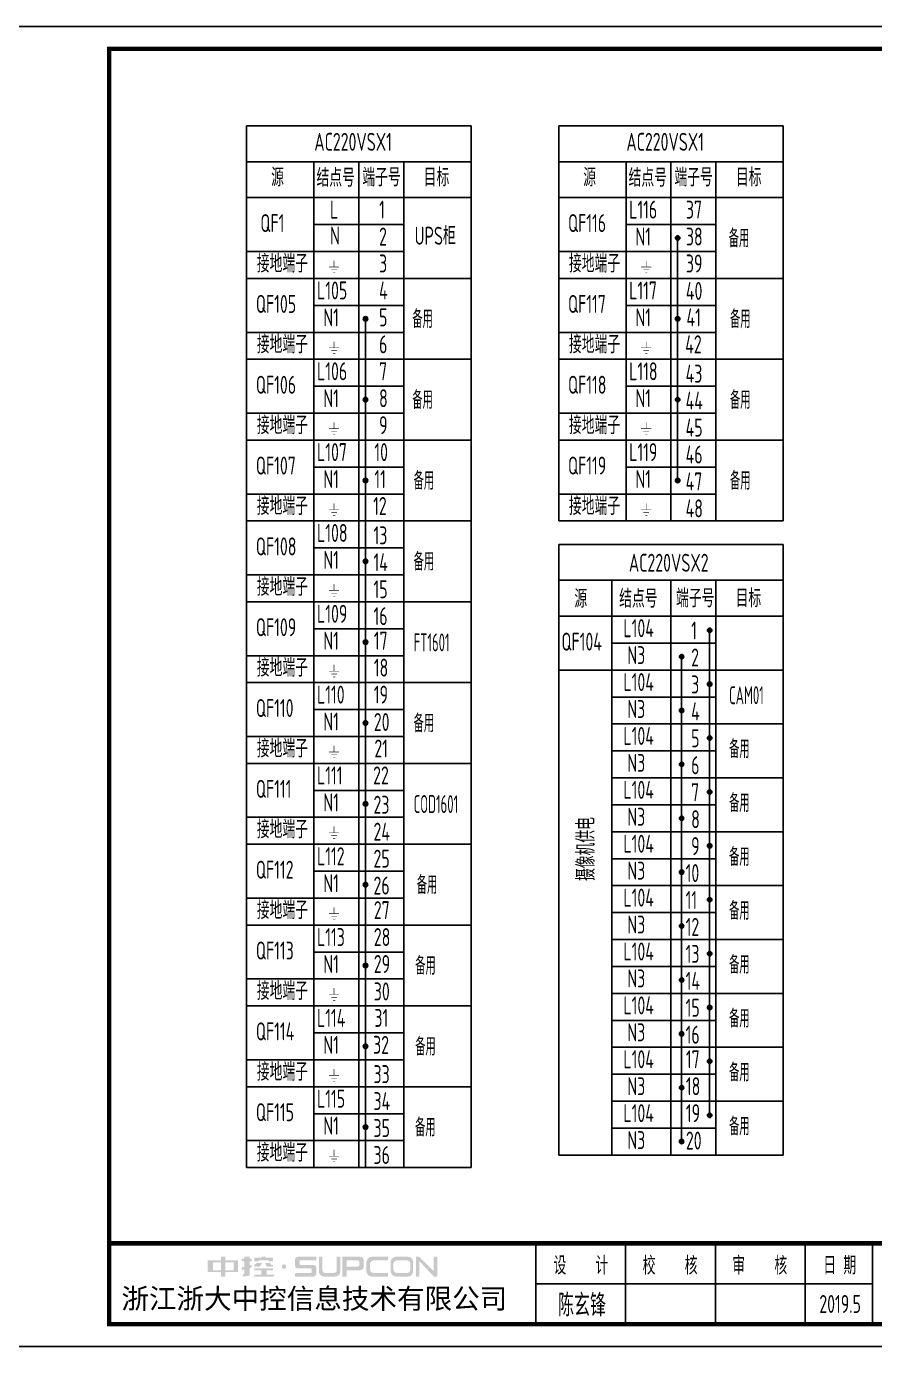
# Model space of a CAD drawing. Header units: millimetres. Extents: x 30557 to 235556, y -116603 to -73383.
# Drawn here: x 187923 to 189812, y -76323 to -73383 of the extents above; entities that cross this region are included whole.
import ezdxf
from ezdxf.enums import TextEntityAlignment as Align

# ---------------------------------------------------------------- set-up
doc = ezdxf.new("R2010")
doc.units = ezdxf.units.MM
doc.layers.add('1', color=3, linetype='Continuous')
doc.layers.add('文本层', color=2, linetype='Continuous')
doc.styles.add('supcon', font='sceie.shx', dxfattribs={"width": 0.75, "height": 40, "bigfont": 'sceic.shx'})
doc.styles.add('Title', font='', dxfattribs={"height": 45})
doc.styles.get('Title').set_extended_font_data('SimHei')

# ---------------------------------------------------------------- blocks, each defined once
blk = doc.blocks.new('中控·SUPCON')
at = {"linetype": 'Continuous'}
h = blk.add_hatch(color=2, dxfattribs=at)
h.dxf.hatch_style = 1
h.paths.add_polyline_path([(34, 33), (20, 33), (20, 37), (15, 37), (15, 36), (15, 33), (0, 33), (0, 20), (13, 20), (15, 20), (15, 15), (20, 15), (20, 20), (22, 20), (34, 20)])
h.paths.add_polyline_path([(20, 30), (20, 31), (29, 31), (29, 22), (20, 22)], flags=16)
h.paths.add_polyline_path([(15, 30), (15, 22), (6, 22), (6, 31), (15, 31)], flags=16)
h.paths.add_polyline_path([(47, 32), (49, 32), (49, 35), (47, 35), (47, 37), (41, 37), (41, 35), (38, 35), (38, 32), (41, 32), (41, 25.8), (38, 25), (38, 22), (41, 22.8), (41, 18.3), (39, 17), (39, 15), (47, 16), (47, 24.5), (49, 25), (49, 28), (47, 27.5)])
h.paths.add_polyline_path([(61, 30), (55, 30), (52, 28), (52, 26), (58, 26)])
h.paths.add_polyline_path([(73, 28), (71, 28), (70, 30), (64, 30), (66, 26), (73, 26)])
h.paths.add_polyline_path([(73, 36), (64.6, 36), (64.6, 37), (60.4, 37), (60.4, 36), (52, 36), (52, 32), (56.8, 32), (56.8, 33.1), (68.2, 33.1), (68.2, 32), (73, 32)])
h.paths.add_polyline_path([(66, 22), (73, 22), (73, 24), (52, 24), (52, 22), (60, 22), (60, 17), (52, 17), (52, 15), (74, 15), (74, 17), (66, 17)])
h.paths.add_polyline_path([(82.7, 26.1, 1), (87.6, 26.1, 1)])
h.paths.add_polyline_path([(118, 28), (103.5, 28, -0.414214), (102.5, 29), (102.5, 32, -0.414214), (103.5, 33), (121, 33), (121, 37), (100.5, 37, 0.414214), (97.5, 34), (97.5, 27, 0.414214), (100.5, 24), (115, 24, -0.414214), (116, 23), (116, 20, -0.414214), (115, 19), (97.5, 19), (97.5, 15), (118, 15, 0.414214), (121, 18), (121, 25, 0.414214)])
h.paths.add_polyline_path([(128, 37), (124, 37), (124, 36), (124, 21, 0.414214), (130, 15), (142, 15, 0.414214), (148, 21), (148, 37), (144, 37), (144, 22, -0.414214), (141, 19), (131, 19, -0.414214), (128, 22)])
h.paths.add_polyline_path([(174, 26), (174, 33, 0.414214), (170, 37), (150, 37), (150, 36), (150, 15), (155, 15), (155, 22), (170, 22, 0.414214)])
h.paths.add_polyline_path([(167, 26), (155, 26), (155, 33), (167, 33, -0.414214), (169, 31), (169, 28, -0.414214)], flags=16)
h.paths.add_polyline_path([(201, 19), (185, 19, -0.414214), (181, 23), (181, 29, -0.414214), (185, 33), (201, 33), (201, 37), (183, 37, 0.414214), (177, 31), (177, 21, 0.414214), (183, 15), (201, 15)])
h.paths.add_polyline_path([(229, 21), (229, 31, 0.414214), (223, 37), (210, 37, 0.414214), (204, 31), (204, 21, 0.414214), (210, 15), (223, 15, 0.414214)])
h.paths.add_polyline_path([(207, 23), (207, 29, -0.414214), (211, 33), (222, 33, -0.414214), (226, 29), (226, 23, -0.414214), (222, 19), (211, 19, -0.414214)], flags=16)
h.paths.add_polyline_path([(236, 32.1), (252, 15), (256, 15), (256, 37), (252, 37), (252, 21), (236, 37), (232, 37), (232, 36), (232, 15), (236, 15)])
h = blk.add_hatch(color=2, dxfattribs=at)
h.dxf.hatch_style = 1
h.paths.add_polyline_path([(34, 33), (20, 33), (20, 37), (15, 37), (15, 36), (15, 33), (0, 33), (0, 20), (13, 20), (15, 20), (15, 15), (20, 15), (20, 20), (22, 20), (34, 20)])
h.paths.add_polyline_path([(20, 30), (20, 31), (29, 31), (29, 22), (20, 22)], flags=16)
h.paths.add_polyline_path([(15, 30), (15, 22), (6, 22), (6, 31), (15, 31)], flags=16)
h.paths.add_polyline_path([(47, 32), (49, 32), (49, 35), (47, 35), (47, 37), (41, 37), (41, 35), (38, 35), (38, 32), (41, 32), (41, 25.8), (38, 25), (38, 22), (41, 22.8), (41, 18.3), (39, 17), (39, 15), (47, 16), (47, 24.5), (49, 25), (49, 28), (47, 27.5)])
h.paths.add_polyline_path([(61, 30), (55, 30), (52, 28), (52, 26), (58, 26)])
h.paths.add_polyline_path([(73, 28), (71, 28), (70, 30), (64, 30), (66, 26), (73, 26)])
h.paths.add_polyline_path([(73, 36), (64.6, 36), (64.6, 37), (60.4, 37), (60.4, 36), (52, 36), (52, 32), (56.8, 32), (56.8, 33.1), (68.2, 33.1), (68.2, 32), (73, 32)])
h.paths.add_polyline_path([(66, 22), (73, 22), (73, 24), (52, 24), (52, 22), (60, 22), (60, 17), (52, 17), (52, 15), (74, 15), (74, 17), (66, 17)])
h.paths.add_polyline_path([(82.7, 26.1, 1), (87.6, 26.1, 1)])
h.paths.add_polyline_path([(118, 28), (103.5, 28, -0.414214), (102.5, 29), (102.5, 32, -0.414214), (103.5, 33), (121, 33), (121, 37), (100.5, 37, 0.414214), (97.5, 34), (97.5, 27, 0.414214), (100.5, 24), (115, 24, -0.414214), (116, 23), (116, 20, -0.414214), (115, 19), (97.5, 19), (97.5, 15), (118, 15, 0.414214), (121, 18), (121, 25, 0.414214)])
h.paths.add_polyline_path([(128, 37), (124, 37), (124, 36), (124, 21, 0.414214), (130, 15), (142, 15, 0.414214), (148, 21), (148, 37), (144, 37), (144, 22, -0.414214), (141, 19), (131, 19, -0.414214), (128, 22)])
h.paths.add_polyline_path([(174, 26), (174, 33, 0.414214), (170, 37), (150, 37), (150, 36), (150, 15), (155, 15), (155, 22), (170, 22, 0.414214)])
h.paths.add_polyline_path([(167, 26), (155, 26), (155, 33), (167, 33, -0.414214), (169, 31), (169, 28, -0.414214)], flags=16)
h.paths.add_polyline_path([(201, 19), (185, 19, -0.414214), (181, 23), (181, 29, -0.414214), (185, 33), (201, 33), (201, 37), (183, 37, 0.414214), (177, 31), (177, 21, 0.414214), (183, 15), (201, 15)])
h.paths.add_polyline_path([(229, 21), (229, 31, 0.414214), (223, 37), (210, 37, 0.414214), (204, 31), (204, 21, 0.414214), (210, 15), (223, 15, 0.414214)])
h.paths.add_polyline_path([(207, 23), (207, 29, -0.414214), (211, 33), (222, 33, -0.414214), (226, 29), (226, 23, -0.414214), (222, 19), (211, 19, -0.414214)], flags=16)
h.paths.add_polyline_path([(236, 32.1), (252, 15), (256, 15), (256, 37), (252, 37), (252, 21), (236, 37), (232, 37), (232, 36), (232, 15), (236, 15)])
h = blk.add_hatch(color=2, dxfattribs=at)
h.dxf.hatch_style = 1
h.paths.add_polyline_path([(34, 33), (20, 33), (20, 37), (15, 37), (15, 36), (15, 33), (0, 33), (0, 20), (13, 20), (15, 20), (15, 15), (20, 15), (20, 20), (22, 20), (34, 20)])
h.paths.add_polyline_path([(20, 30), (20, 31), (29, 31), (29, 22), (20, 22)], flags=16)
h.paths.add_polyline_path([(15, 30), (15, 22), (6, 22), (6, 31), (15, 31)], flags=16)
h.paths.add_polyline_path([(47, 32), (49, 32), (49, 35), (47, 35), (47, 37), (41, 37), (41, 35), (38, 35), (38, 32), (41, 32), (41, 25.8), (38, 25), (38, 22), (41, 22.8), (41, 18.3), (39, 17), (39, 15), (47, 16), (47, 24.5), (49, 25), (49, 28), (47, 27.5)])
h.paths.add_polyline_path([(61, 30), (55, 30), (52, 28), (52, 26), (58, 26)])
h.paths.add_polyline_path([(73, 28), (71, 28), (70, 30), (64, 30), (66, 26), (73, 26)])
h.paths.add_polyline_path([(73, 36), (64.6, 36), (64.6, 37), (60.4, 37), (60.4, 36), (52, 36), (52, 32), (56.8, 32), (56.8, 33.1), (68.2, 33.1), (68.2, 32), (73, 32)])
h.paths.add_polyline_path([(66, 22), (73, 22), (73, 24), (52, 24), (52, 22), (60, 22), (60, 17), (52, 17), (52, 15), (74, 15), (74, 17), (66, 17)])
h.paths.add_polyline_path([(82.7, 26.1, 1), (87.6, 26.1, 1)])
h.paths.add_polyline_path([(118, 28), (103.5, 28, -0.414214), (102.5, 29), (102.5, 32, -0.414214), (103.5, 33), (121, 33), (121, 37), (100.5, 37, 0.414214), (97.5, 34), (97.5, 27, 0.414214), (100.5, 24), (115, 24, -0.414214), (116, 23), (116, 20, -0.414214), (115, 19), (97.5, 19), (97.5, 15), (118, 15, 0.414214), (121, 18), (121, 25, 0.414214)])
h.paths.add_polyline_path([(128, 37), (124, 37), (124, 36), (124, 21, 0.414214), (130, 15), (142, 15, 0.414214), (148, 21), (148, 37), (144, 37), (144, 22, -0.414214), (141, 19), (131, 19, -0.414214), (128, 22)])
h.paths.add_polyline_path([(174, 26), (174, 33, 0.414214), (170, 37), (150, 37), (150, 36), (150, 15), (155, 15), (155, 22), (170, 22, 0.414214)])
h.paths.add_polyline_path([(167, 26), (155, 26), (155, 33), (167, 33, -0.414214), (169, 31), (169, 28, -0.414214)], flags=16)
h.paths.add_polyline_path([(201, 19), (185, 19, -0.414214), (181, 23), (181, 29, -0.414214), (185, 33), (201, 33), (201, 37), (183, 37, 0.414214), (177, 31), (177, 21, 0.414214), (183, 15), (201, 15)])
h.paths.add_polyline_path([(229, 21), (229, 31, 0.414214), (223, 37), (210, 37, 0.414214), (204, 31), (204, 21, 0.414214), (210, 15), (223, 15, 0.414214)])
h.paths.add_polyline_path([(207, 23), (207, 29, -0.414214), (211, 33), (222, 33, -0.414214), (226, 29), (226, 23, -0.414214), (222, 19), (211, 19, -0.414214)], flags=16)
h.paths.add_polyline_path([(236, 32.1), (252, 15), (256, 15), (256, 37), (252, 37), (252, 21), (236, 37), (232, 37), (232, 36), (232, 15), (236, 15)])
h = blk.add_hatch(color=2, dxfattribs=at)
h.dxf.hatch_style = 1
h.paths.add_polyline_path([(34, 33), (20, 33), (20, 37), (15, 37), (15, 36), (15, 33), (0, 33), (0, 20), (13, 20), (15, 20), (15, 15), (20, 15), (20, 20), (22, 20), (34, 20)])
h.paths.add_polyline_path([(20, 30), (20, 31), (29, 31), (29, 22), (20, 22)], flags=16)
h.paths.add_polyline_path([(15, 30), (15, 22), (6, 22), (6, 31), (15, 31)], flags=16)
h.paths.add_polyline_path([(47, 32), (49, 32), (49, 35), (47, 35), (47, 37), (41, 37), (41, 35), (38, 35), (38, 32), (41, 32), (41, 25.8), (38, 25), (38, 22), (41, 22.8), (41, 18.3), (39, 17), (39, 15), (47, 16), (47, 24.5), (49, 25), (49, 28), (47, 27.5)])
h.paths.add_polyline_path([(61, 30), (55, 30), (52, 28), (52, 26), (58, 26)])
h.paths.add_polyline_path([(73, 28), (71, 28), (70, 30), (64, 30), (66, 26), (73, 26)])
h.paths.add_polyline_path([(73, 36), (64.6, 36), (64.6, 37), (60.4, 37), (60.4, 36), (52, 36), (52, 32), (56.8, 32), (56.8, 33.1), (68.2, 33.1), (68.2, 32), (73, 32)])
h.paths.add_polyline_path([(66, 22), (73, 22), (73, 24), (52, 24), (52, 22), (60, 22), (60, 17), (52, 17), (52, 15), (74, 15), (74, 17), (66, 17)])
h.paths.add_polyline_path([(82.7, 26.1, 1), (87.6, 26.1, 1)])
h.paths.add_polyline_path([(118, 28), (103.5, 28, -0.414214), (102.5, 29), (102.5, 32, -0.414214), (103.5, 33), (121, 33), (121, 37), (100.5, 37, 0.414214), (97.5, 34), (97.5, 27, 0.414214), (100.5, 24), (115, 24, -0.414214), (116, 23), (116, 20, -0.414214), (115, 19), (97.5, 19), (97.5, 15), (118, 15, 0.414214), (121, 18), (121, 25, 0.414214)])
h.paths.add_polyline_path([(128, 37), (124, 37), (124, 36), (124, 21, 0.414214), (130, 15), (142, 15, 0.414214), (148, 21), (148, 37), (144, 37), (144, 22, -0.414214), (141, 19), (131, 19, -0.414214), (128, 22)])
h.paths.add_polyline_path([(174, 26), (174, 33, 0.414214), (170, 37), (150, 37), (150, 36), (150, 15), (155, 15), (155, 22), (170, 22, 0.414214)])
h.paths.add_polyline_path([(167, 26), (155, 26), (155, 33), (167, 33, -0.414214), (169, 31), (169, 28, -0.414214)], flags=16)
h.paths.add_polyline_path([(201, 19), (185, 19, -0.414214), (181, 23), (181, 29, -0.414214), (185, 33), (201, 33), (201, 37), (183, 37, 0.414214), (177, 31), (177, 21, 0.414214), (183, 15), (201, 15)])
h.paths.add_polyline_path([(229, 21), (229, 31, 0.414214), (223, 37), (210, 37, 0.414214), (204, 31), (204, 21, 0.414214), (210, 15), (223, 15, 0.414214)])
h.paths.add_polyline_path([(207, 23), (207, 29, -0.414214), (211, 33), (222, 33, -0.414214), (226, 29), (226, 23, -0.414214), (222, 19), (211, 19, -0.414214)], flags=16)
h.paths.add_polyline_path([(236, 32.1), (252, 15), (256, 15), (256, 37), (252, 37), (252, 21), (236, 37), (232, 37), (232, 36), (232, 15), (236, 15)])
h = blk.add_hatch(color=2, dxfattribs=at)
h.dxf.hatch_style = 1
h.paths.add_polyline_path([(34, 33), (20, 33), (20, 37), (15, 37), (15, 36), (15, 33), (0, 33), (0, 20), (13, 20), (15, 20), (15, 15), (20, 15), (20, 20), (22, 20), (34, 20)])
h.paths.add_polyline_path([(20, 30), (20, 31), (29, 31), (29, 22), (20, 22)], flags=16)
h.paths.add_polyline_path([(15, 30), (15, 22), (6, 22), (6, 31), (15, 31)], flags=16)
h.paths.add_polyline_path([(47, 32), (49, 32), (49, 35), (47, 35), (47, 37), (41, 37), (41, 35), (38, 35), (38, 32), (41, 32), (41, 25.8), (38, 25), (38, 22), (41, 22.8), (41, 18.3), (39, 17), (39, 15), (47, 16), (47, 24.5), (49, 25), (49, 28), (47, 27.5)])
h.paths.add_polyline_path([(61, 30), (55, 30), (52, 28), (52, 26), (58, 26)])
h.paths.add_polyline_path([(73, 28), (71, 28), (70, 30), (64, 30), (66, 26), (73, 26)])
h.paths.add_polyline_path([(73, 36), (64.6, 36), (64.6, 37), (60.4, 37), (60.4, 36), (52, 36), (52, 32), (56.8, 32), (56.8, 33.1), (68.2, 33.1), (68.2, 32), (73, 32)])
h.paths.add_polyline_path([(66, 22), (73, 22), (73, 24), (52, 24), (52, 22), (60, 22), (60, 17), (52, 17), (52, 15), (74, 15), (74, 17), (66, 17)])
h.paths.add_polyline_path([(82.7, 26.1, 1), (87.6, 26.1, 1)])
h.paths.add_polyline_path([(118, 28), (103.5, 28, -0.414214), (102.5, 29), (102.5, 32, -0.414214), (103.5, 33), (121, 33), (121, 37), (100.5, 37, 0.414214), (97.5, 34), (97.5, 27, 0.414214), (100.5, 24), (115, 24, -0.414214), (116, 23), (116, 20, -0.414214), (115, 19), (97.5, 19), (97.5, 15), (118, 15, 0.414214), (121, 18), (121, 25, 0.414214)])
h.paths.add_polyline_path([(128, 37), (124, 37), (124, 36), (124, 21, 0.414214), (130, 15), (142, 15, 0.414214), (148, 21), (148, 37), (144, 37), (144, 22, -0.414214), (141, 19), (131, 19, -0.414214), (128, 22)])
h.paths.add_polyline_path([(174, 26), (174, 33, 0.414214), (170, 37), (150, 37), (150, 36), (150, 15), (155, 15), (155, 22), (170, 22, 0.414214)])
h.paths.add_polyline_path([(167, 26), (155, 26), (155, 33), (167, 33, -0.414214), (169, 31), (169, 28, -0.414214)], flags=16)
h.paths.add_polyline_path([(201, 19), (185, 19, -0.414214), (181, 23), (181, 29, -0.414214), (185, 33), (201, 33), (201, 37), (183, 37, 0.414214), (177, 31), (177, 21, 0.414214), (183, 15), (201, 15)])
h.paths.add_polyline_path([(229, 21), (229, 31, 0.414214), (223, 37), (210, 37, 0.414214), (204, 31), (204, 21, 0.414214), (210, 15), (223, 15, 0.414214)])
h.paths.add_polyline_path([(207, 23), (207, 29, -0.414214), (211, 33), (222, 33, -0.414214), (226, 29), (226, 23, -0.414214), (222, 19), (211, 19, -0.414214)], flags=16)
h.paths.add_polyline_path([(236, 32.1), (252, 15), (256, 15), (256, 37), (252, 37), (252, 21), (236, 37), (232, 37), (232, 36), (232, 15), (236, 15)])
h = blk.add_hatch(color=2, dxfattribs=at)
h.dxf.hatch_style = 1
h.paths.add_polyline_path([(34, 33), (20, 33), (20, 37), (15, 37), (15, 36), (15, 33), (0, 33), (0, 20), (13, 20), (15, 20), (15, 15), (20, 15), (20, 20), (22, 20), (34, 20)])
h.paths.add_polyline_path([(20, 30), (20, 31), (29, 31), (29, 22), (20, 22)], flags=16)
h.paths.add_polyline_path([(15, 30), (15, 22), (6, 22), (6, 31), (15, 31)], flags=16)
h.paths.add_polyline_path([(47, 32), (49, 32), (49, 35), (47, 35), (47, 37), (41, 37), (41, 35), (38, 35), (38, 32), (41, 32), (41, 25.8), (38, 25), (38, 22), (41, 22.8), (41, 18.3), (39, 17), (39, 15), (47, 16), (47, 24.5), (49, 25), (49, 28), (47, 27.5)])
h.paths.add_polyline_path([(61, 30), (55, 30), (52, 28), (52, 26), (58, 26)])
h.paths.add_polyline_path([(73, 28), (71, 28), (70, 30), (64, 30), (66, 26), (73, 26)])
h.paths.add_polyline_path([(73, 36), (64.6, 36), (64.6, 37), (60.4, 37), (60.4, 36), (52, 36), (52, 32), (56.8, 32), (56.8, 33.1), (68.2, 33.1), (68.2, 32), (73, 32)])
h.paths.add_polyline_path([(66, 22), (73, 22), (73, 24), (52, 24), (52, 22), (60, 22), (60, 17), (52, 17), (52, 15), (74, 15), (74, 17), (66, 17)])
h.paths.add_polyline_path([(82.7, 26.1, 1), (87.6, 26.1, 1)])
h.paths.add_polyline_path([(118, 28), (103.5, 28, -0.414214), (102.5, 29), (102.5, 32, -0.414214), (103.5, 33), (121, 33), (121, 37), (100.5, 37, 0.414214), (97.5, 34), (97.5, 27, 0.414214), (100.5, 24), (115, 24, -0.414214), (116, 23), (116, 20, -0.414214), (115, 19), (97.5, 19), (97.5, 15), (118, 15, 0.414214), (121, 18), (121, 25, 0.414214)])
h.paths.add_polyline_path([(128, 37), (124, 37), (124, 36), (124, 21, 0.414214), (130, 15), (142, 15, 0.414214), (148, 21), (148, 37), (144, 37), (144, 22, -0.414214), (141, 19), (131, 19, -0.414214), (128, 22)])
h.paths.add_polyline_path([(174, 26), (174, 33, 0.414214), (170, 37), (150, 37), (150, 36), (150, 15), (155, 15), (155, 22), (170, 22, 0.414214)])
h.paths.add_polyline_path([(167, 26), (155, 26), (155, 33), (167, 33, -0.414214), (169, 31), (169, 28, -0.414214)], flags=16)
h.paths.add_polyline_path([(201, 19), (185, 19, -0.414214), (181, 23), (181, 29, -0.414214), (185, 33), (201, 33), (201, 37), (183, 37, 0.414214), (177, 31), (177, 21, 0.414214), (183, 15), (201, 15)])
h.paths.add_polyline_path([(229, 21), (229, 31, 0.414214), (223, 37), (210, 37, 0.414214), (204, 31), (204, 21, 0.414214), (210, 15), (223, 15, 0.414214)])
h.paths.add_polyline_path([(207, 23), (207, 29, -0.414214), (211, 33), (222, 33, -0.414214), (226, 29), (226, 23, -0.414214), (222, 19), (211, 19, -0.414214)], flags=16)
h.paths.add_polyline_path([(236, 32.1), (252, 15), (256, 15), (256, 37), (252, 37), (252, 21), (236, 37), (232, 37), (232, 36), (232, 15), (236, 15)])
blk = doc.blocks.new('supcon图框')
at = {"linetype": 'Continuous'}
for p, q in [((6145.7, 4361.7), (1987.7, 4361.7)), ((1987.7, 1421.7), (6145.7, 1421.7))]:
    blk.add_line(p, q, dxfattribs=at)
for p, q in [((3145.7, 1651.7), (3145.7, 1471.7)), ((3345.7, 1651.7), (3345.7, 1471.7)), ((3545.7, 1651.7), (3545.7, 1471.7)), ((3745.7, 1651.7), (3745.7, 1471.7)), ((3895.7, 1651.7), (3895.7, 1471.7)), ((3145.7, 1561.7), (3895.7, 1561.7))]:
    blk.add_line(p, q)
at = {"linetype": 'Continuous', "const_width": 10}
blk.add_lwpolyline([(2195.7, 4311.7), (6095.7, 4311.7), (6095.7, 1471.7), (2195.7, 1471.7)], close=True, dxfattribs=at)
blk.add_lwpolyline([(2195.7, 1651.7), (6095.7, 1651.7)], dxfattribs=at)
at = {"linetype": 'Continuous', "xscale": 2, "yscale": 2, "zscale": 2}
blk.add_blockref('中控·SUPCON', (2414.6, 1547.7), dxfattribs=at)
at = {"style": 'supcon', "width": 0.75}
for s, p in [('设    计', (3246.2, 1604.2)), ('校    核', (3444.8, 1604.2)), ('审    核', (3644.5, 1604.2)), ('日 期', (3822.5, 1604.2))]:
    blk.add_text(s, height=40, dxfattribs=at).set_placement(p, align=Align.MIDDLE)
at = {"style": 'Title'}
blk.add_text('浙江浙大中控信息技术有限公司', height=45, dxfattribs=at).set_placement((2222.8, 1506.2))

msp = doc.modelspace()

# ---------------------------------------------------------------- hatches: boundary and pattern name
h = msp.add_hatch(color=256)
h.dxf.hatch_style = 1
h.paths.add_polyline_path([(189378.2, -73854.3, 1), (189368.2, -73854.3, 1)])
h = msp.add_hatch(color=256)
h.dxf.hatch_style = 1
h.paths.add_polyline_path([(188683.2, -74034.3, 1), (188673.2, -74034.3, 1)])
h = msp.add_hatch(color=256)
h.dxf.hatch_style = 1
h.paths.add_polyline_path([(189378.2, -74034.3, 1), (189368.2, -74034.3, 1)])
h = msp.add_hatch(color=256)
h.dxf.hatch_style = 1
h.paths.add_polyline_path([(188683.2, -74214.3, 1), (188673.2, -74214.3, 1)])
h = msp.add_hatch(color=256)
h.dxf.hatch_style = 1
h.paths.add_polyline_path([(189378.2, -74214.3, 1), (189368.2, -74214.3, 1)])
h = msp.add_hatch(color=256)
h.dxf.hatch_style = 1
h.paths.add_polyline_path([(188683.2, -74394.3, 1), (188673.2, -74394.3, 1)])
h = msp.add_hatch(color=256)
h.dxf.hatch_style = 1
h.paths.add_polyline_path([(189378.2, -74394.3, 1), (189368.2, -74394.3, 1)])
h = msp.add_hatch(color=256)
h.dxf.hatch_style = 1
h.paths.add_polyline_path([(188683.2, -74574.3, 1), (188673.2, -74574.3, 1)])
h = msp.add_hatch(color=256)
h.dxf.hatch_style = 1
h.paths.add_polyline_path([(189449.4, -74727.8, 1), (189439.4, -74727.8, 1)])
h = msp.add_hatch(color=256)
h.dxf.hatch_style = 1
h.paths.add_polyline_path([(188683.2, -74754.3, 1), (188673.2, -74754.3, 1)])
h = msp.add_hatch(color=256)
h.dxf.hatch_style = 1
h.paths.add_polyline_path([(189387, -74786.4, 1), (189377, -74786.4, 1)])
h = msp.add_hatch(color=256)
h.dxf.hatch_style = 1
h.paths.add_polyline_path([(189449.4, -74847.8, 1), (189439.4, -74847.8, 1)])
h = msp.add_hatch(color=256)
h.dxf.hatch_style = 1
h.paths.add_polyline_path([(189387, -74906.4, 1), (189377, -74906.4, 1)])
h = msp.add_hatch(color=256)
h.dxf.hatch_style = 1
h.paths.add_polyline_path([(188683.2, -74934.3, 1), (188673.2, -74934.3, 1)])
h = msp.add_hatch(color=256)
h.dxf.hatch_style = 1
h.paths.add_polyline_path([(189449.4, -74967.8, 1), (189439.4, -74967.8, 1)])
h = msp.add_hatch(color=256)
h.dxf.hatch_style = 1
h.paths.add_polyline_path([(189387, -75026.4, 1), (189377, -75026.4, 1)])
h = msp.add_hatch(color=256)
h.dxf.hatch_style = 1
h.paths.add_polyline_path([(189449.4, -75087.8, 1), (189439.4, -75087.8, 1)])
h = msp.add_hatch(color=256)
h.dxf.hatch_style = 1
h.paths.add_polyline_path([(188683.2, -75114.3, 1), (188673.2, -75114.3, 1)])
h = msp.add_hatch(color=256)
h.dxf.hatch_style = 1
h.paths.add_polyline_path([(189387, -75146.4, 1), (189377, -75146.4, 1)])
h = msp.add_hatch(color=256)
h.dxf.hatch_style = 1
h.paths.add_polyline_path([(189449.4, -75207.8, 1), (189439.4, -75207.8, 1)])
h = msp.add_hatch(color=256)
h.dxf.hatch_style = 1
h.paths.add_polyline_path([(189387, -75266.4, 1), (189377, -75266.4, 1)])
h = msp.add_hatch(color=256)
h.dxf.hatch_style = 1
h.paths.add_polyline_path([(188683.2, -75294.3, 1), (188673.2, -75294.3, 1)])
h = msp.add_hatch(color=256)
h.dxf.hatch_style = 1
h.paths.add_polyline_path([(189449.4, -75327.8, 1), (189439.4, -75327.8, 1)])
h = msp.add_hatch(color=256)
h.dxf.hatch_style = 1
h.paths.add_polyline_path([(189387, -75386.4, 1), (189377, -75386.4, 1)])
h = msp.add_hatch(color=256)
h.dxf.hatch_style = 1
h.paths.add_polyline_path([(188683.2, -75474.3, 1), (188673.2, -75474.3, 1)])
h = msp.add_hatch(color=256)
h.dxf.hatch_style = 1
h.paths.add_polyline_path([(189449.4, -75447.8, 1), (189439.4, -75447.8, 1)])
h = msp.add_hatch(color=256)
h.dxf.hatch_style = 1
h.paths.add_polyline_path([(189387, -75506.4, 1), (189377, -75506.4, 1)])
h = msp.add_hatch(color=256)
h.dxf.hatch_style = 1
h.paths.add_polyline_path([(189449.4, -75567.8, 1), (189439.4, -75567.8, 1)])
h = msp.add_hatch(color=256)
h.dxf.hatch_style = 1
h.paths.add_polyline_path([(189387, -75626.4, 1), (189377, -75626.4, 1)])
h = msp.add_hatch(color=256)
h.dxf.hatch_style = 1
h.paths.add_polyline_path([(188683.2, -75654.3, 1), (188673.2, -75654.3, 1)])
h = msp.add_hatch(color=256)
h.dxf.hatch_style = 1
h.paths.add_polyline_path([(189449.4, -75687.8, 1), (189439.4, -75687.8, 1)])
h = msp.add_hatch(color=256)
h.dxf.hatch_style = 1
h.paths.add_polyline_path([(189387, -75746.4, 1), (189377, -75746.4, 1)])
h = msp.add_hatch(color=256)
h.dxf.hatch_style = 1
h.paths.add_polyline_path([(189449.4, -75807.8, 1), (189439.4, -75807.8, 1)])
h = msp.add_hatch(color=256)
h.dxf.hatch_style = 1
h.paths.add_polyline_path([(188683.2, -75834.3, 1), (188673.2, -75834.3, 1)])
h = msp.add_hatch(color=256)
h.dxf.hatch_style = 1
h.paths.add_polyline_path([(189387, -75866.4, 1), (189377, -75866.4, 1)])

# ---------------------------------------------------------------- linework, layer by layer
at = {"lineweight": -3}
for p, q in [((188913.3, -73604.3), (188413.3, -73604.3)), ((188413.3, -73604.3), (188413.3, -75924.3)), ((188913.3, -73604.3), (188913.3, -75924.3)), ((189608.4, -73604.3), (189108.4, -73604.3)), ((189108.4, -73604.3), (189108.4, -74484.3)), ((189608.4, -73604.3), (189608.4, -74484.3)), ((188913.3, -73684.3), (188413.3, -73684.3)), ((188563.3, -73684.3), (188563.3, -75924.3)), ((188663.3, -73684.3), (188663.3, -75924.3)), ((188763.3, -73684.3), (188763.3, -75924.3)), ((189608.4, -73684.3), (189108.4, -73684.3)), ((189258.4, -73684.3), (189258.4, -74484.3)), ((189358.4, -73684.3), (189358.4, -74484.3)), ((189458.4, -73684.3), (189458.4, -74484.3)), ((188913.3, -73764.3), (188413.3, -73764.3)), ((189608.4, -73764.3), (189108.4, -73764.3)), ((188763.3, -73824.3), (188563.3, -73824.3)), ((189458.4, -73824.3), (189258.4, -73824.3)), ((188763.3, -73884.3), (188413.3, -73884.3)), ((189458.4, -73884.3), (189108.4, -73884.3)), ((188913.3, -73944.3), (188413.3, -73944.3)), ((189608.4, -73944.3), (189108.4, -73944.3)), ((188763.3, -74004.3), (188563.3, -74004.3)), ((189458.4, -74004.3), (189258.4, -74004.3)), ((188763.3, -74064.3), (188413.3, -74064.3)), ((189458.4, -74064.3), (189108.4, -74064.3)), ((188913.3, -74124.3), (188413.3, -74124.3)), ((189608.4, -74124.3), (189108.4, -74124.3)), ((188763.3, -74184.3), (188563.3, -74184.3)), ((189458.4, -74184.3), (189258.4, -74184.3)), ((188763.3, -74244.3), (188413.3, -74244.3)), ((189458.4, -74244.3), (189108.4, -74244.3)), ((188913.3, -74304.3), (188413.3, -74304.3)), ((189608.4, -74304.3), (189108.4, -74304.3)), ((188763.3, -74364.3), (188563.3, -74364.3)), ((189458.4, -74364.3), (189258.4, -74364.3)), ((188763.3, -74424.3), (188413.3, -74424.3)), ((188763.3, -74424.3), (188563.3, -74424.3)), ((189458.4, -74424.3), (189108.4, -74424.3)), ((188913.3, -74484.3), (188413.3, -74484.3)), ((189608.4, -74484.3), (189108.4, -74484.3)), ((188763.3, -74544.3), (188563.3, -74544.3)), ((189108.4, -74536.4), (189608.4, -74536.4)), ((189108.4, -74536.4), (189108.4, -75896.4)), ((189608.4, -74536.4), (189608.4, -75896.4)), ((188763.3, -74604.3), (188413.3, -74604.3)), ((188763.3, -74604.3), (188563.3, -74604.3)), ((189108.4, -74616.4), (189608.4, -74616.4)), ((189226.4, -74616.4), (189226.4, -75896.4)), ((189358.4, -74616.4), (189358.4, -75896.4)), ((189458.4, -74616.4), (189458.4, -75896.4)), ((188913.3, -74664.3), (188413.3, -74664.3)), ((188763.3, -74724.3), (188563.3, -74724.3)), ((188763.3, -74784.3), (188413.3, -74784.3)), ((188763.3, -74784.3), (188563.3, -74784.3)), ((188913.3, -74844.3), (188413.3, -74844.3)), ((188763.3, -74904.3), (188563.3, -74904.3)), ((188763.3, -74964.3), (188413.3, -74964.3)), ((188763.3, -74964.3), (188563.3, -74964.3)), ((188913.3, -75024.3), (188413.3, -75024.3)), ((188763.3, -75084.3), (188563.3, -75084.3)), ((188763.3, -75144.3), (188413.3, -75144.3)), ((188763.3, -75144.3), (188563.3, -75144.3)), ((188913.3, -75204.3), (188413.3, -75204.3)), ((188763.3, -75264.3), (188563.3, -75264.3)), ((188763.3, -75324.3), (188413.3, -75324.3)), ((188763.3, -75324.3), (188563.3, -75324.3)), ((188913.3, -75384.3), (188413.3, -75384.3)), ((188763.3, -75444.3), (188563.3, -75444.3)), ((188763.3, -75504.3), (188413.3, -75504.3)), ((188763.3, -75504.3), (188563.3, -75504.3)), ((188913.3, -75564.3), (188413.3, -75564.3)), ((188763.3, -75624.3), (188563.3, -75624.3)), ((188763.3, -75684.3), (188413.3, -75684.3)), ((188763.3, -75684.3), (188563.3, -75684.3)), ((188913.3, -75744.3), (188413.3, -75744.3)), ((188763.3, -75804.3), (188563.3, -75804.3)), ((188763.3, -75864.3), (188413.3, -75864.3)), ((188763.3, -75864.3), (188563.3, -75864.3)), ((188913.3, -75924.3), (188413.3, -75924.3))]:
    msp.add_line(p, q, dxfattribs=at)
at = {"color": 3}
for p, q in [((189373.2, -73855.4), (189373.2, -74394.4)), ((188678.2, -74034.5), (188678.2, -75924.3)), ((189382, -74786.4), (189382, -75867.5))]:
    msp.add_line(p, q, dxfattribs=at)
at = {"color": 7, "lineweight": -3}
for p, q in [((189108.4, -74696.4), (189608.4, -74696.4)), ((189108.4, -74696.4), (189608.4, -74696.4)), ((189226.4, -74756.4), (189458.4, -74756.4)), ((189108.4, -74816.4), (189608.4, -74816.4)), ((189108.4, -74816.4), (189608.4, -74816.4)), ((189226.4, -74876.4), (189458.4, -74876.4)), ((189226.4, -74936.4), (189608.4, -74936.4)), ((189226.4, -74936.4), (189608.4, -74936.4)), ((189226.4, -74996.4), (189458.4, -74996.4)), ((189226.4, -75056.4), (189608.4, -75056.4)), ((189226.4, -75056.4), (189608.4, -75056.4)), ((189226.4, -75116.4), (189458.4, -75116.4)), ((189226.4, -75176.4), (189608.4, -75176.4)), ((189226.4, -75176.4), (189608.4, -75176.4)), ((189226.4, -75236.4), (189458.4, -75236.4)), ((189226.4, -75296.4), (189608.4, -75296.4)), ((189226.4, -75296.4), (189608.4, -75296.4)), ((189226.4, -75356.4), (189458.4, -75356.4)), ((189226.4, -75416.4), (189608.4, -75416.4)), ((189226.4, -75416.4), (189608.4, -75416.4)), ((189226.4, -75476.4), (189458.4, -75476.4)), ((189226.4, -75536.4), (189608.4, -75536.4)), ((189226.4, -75536.4), (189608.4, -75536.4)), ((189226.4, -75596.4), (189458.4, -75596.4)), ((189226.4, -75656.4), (189608.4, -75656.4)), ((189226.4, -75656.4), (189608.4, -75656.4)), ((189226.4, -75656.4), (189608.4, -75656.4)), ((189226.4, -75716.4), (189458.4, -75716.4)), ((189226.4, -75776.4), (189608.4, -75776.4)), ((189226.4, -75836.4), (189458.4, -75836.4)), ((189108.4, -75896.4), (189608.4, -75896.4)), ((189108.4, -75896.4), (189608.4, -75896.4))]:
    msp.add_line(p, q, dxfattribs=at)
msp.add_line((189444.4, -74727.8), (189444.4, -75810.1))
for centre in [(189373.2, -73854.3), (188678.2, -74034.3), (189373.2, -74034.3), (188678.2, -74214.3), (189373.2, -74214.3), (188678.2, -74394.3), (189373.2, -74394.3), (188678.2, -74574.3), (189444.4, -74727.8), (188678.2, -74754.3), (189382, -74786.4), (189444.4, -74847.8), (189382, -74906.4), (188678.2, -74934.3), (189444.4, -74967.8), (189382, -75026.4), (189444.4, -75087.8), (188678.2, -75114.3), (189382, -75146.4), (189444.4, -75207.8), (189382, -75266.4), (188678.2, -75294.3), (189444.4, -75327.8), (189382, -75386.4), (188678.2, -75474.3), (189444.4, -75447.8), (189382, -75506.4), (189444.4, -75567.8), (189382, -75626.4), (188678.2, -75654.3), (189444.4, -75687.8), (189382, -75746.4), (189444.4, -75807.8), (188678.2, -75834.3), (189382, -75866.4)]:
    msp.add_circle(centre, 5)
at = {"layer": '1', "color": 0, "const_width": 1.08}
for points in [[(188608, -73904.7), (188608, -73918.8)], [(189303.1, -73904.7), (189303.1, -73918.8)], [(188596.7, -73918.8), (188619.4, -73918.8)], [(188602, -73925.1), (188614.3, -73925.1)], [(188605.8, -73931.7), (188610.5, -73931.7)], [(189291.7, -73918.8), (189314.4, -73918.8)], [(189297.1, -73925.1), (189309.4, -73925.1)], [(189300.9, -73931.7), (189305.6, -73931.7)], [(188608, -74084.7), (188608, -74098.8)], [(189303.1, -74084.7), (189303.1, -74098.8)], [(188596.7, -74098.8), (188619.4, -74098.8)], [(188602, -74105.1), (188614.3, -74105.1)], [(188605.8, -74111.7), (188610.5, -74111.7)], [(189291.7, -74098.8), (189314.4, -74098.8)], [(189297.1, -74105.1), (189309.4, -74105.1)], [(189300.9, -74111.7), (189305.6, -74111.7)], [(188608, -74264.7), (188608, -74278.8)], [(189303.1, -74264.7), (189303.1, -74278.8)], [(188596.7, -74278.8), (188619.4, -74278.8)], [(188602, -74285.1), (188614.3, -74285.1)], [(188605.8, -74291.7), (188610.5, -74291.7)], [(189291.7, -74278.8), (189314.4, -74278.8)], [(189297.1, -74285.1), (189309.4, -74285.1)], [(189300.9, -74291.7), (189305.6, -74291.7)], [(188596.7, -74458.8), (188619.4, -74458.8)], [(188602, -74465.1), (188614.3, -74465.1)], [(188608, -74444.7), (188608, -74458.8)], [(189291.7, -74458.8), (189314.4, -74458.8)], [(189297.1, -74465.1), (189309.4, -74465.1)], [(189303.1, -74444.7), (189303.1, -74458.8)], [(188605.8, -74471.7), (188610.5, -74471.7)], [(189300.9, -74471.7), (189305.6, -74471.7)], [(188596.7, -74638.8), (188619.4, -74638.8)], [(188602, -74645.1), (188614.3, -74645.1)], [(188608, -74624.7), (188608, -74638.8)], [(188605.8, -74651.7), (188610.5, -74651.7)], [(188596.7, -74818.8), (188619.4, -74818.8)], [(188608, -74804.7), (188608, -74818.8)], [(188602, -74825.1), (188614.3, -74825.1)], [(188605.8, -74831.7), (188610.5, -74831.7)], [(188596.7, -74998.8), (188619.4, -74998.8)], [(188608, -74984.7), (188608, -74998.8)], [(188602, -75005.1), (188614.3, -75005.1)], [(188605.8, -75011.7), (188610.5, -75011.7)], [(188608, -75164.7), (188608, -75178.8)], [(188596.7, -75178.8), (188619.4, -75178.8)], [(188602, -75185.1), (188614.3, -75185.1)], [(188605.8, -75191.7), (188610.5, -75191.7)], [(188608, -75344.7), (188608, -75358.8)], [(188596.7, -75358.8), (188619.4, -75358.8)], [(188602, -75365.1), (188614.3, -75365.1)], [(188605.8, -75371.7), (188610.5, -75371.7)], [(188608, -75524.7), (188608, -75538.8)], [(188596.7, -75538.8), (188619.4, -75538.8)], [(188602, -75545.1), (188614.3, -75545.1)], [(188605.8, -75551.7), (188610.5, -75551.7)], [(188608, -75704.7), (188608, -75718.8)], [(188596.7, -75718.8), (188619.4, -75718.8)], [(188602, -75725.1), (188614.3, -75725.1)], [(188605.8, -75731.7), (188610.5, -75731.7)], [(188596.7, -75898.8), (188619.4, -75898.8)], [(188602, -75905.1), (188614.3, -75905.1)], [(188608, -75884.7), (188608, -75898.8)], [(188605.8, -75911.7), (188610.5, -75911.7)]]:
    msp.add_lwpolyline(points, dxfattribs=at)

# ---------------------------------------------------------------- block references
msp.add_blockref('supcon图框', (185911.6, -77744.7))

# ---------------------------------------------------------------- texts
at = {"style": 'supcon', "width": 0.75}
for s, p in [('L', (188599, -73811)), ('L116', (189265.2, -73811)), ('N', (188599, -73868.7)), ('N1', (189279.1, -73871)), ('L105', (188570.1, -73991)), ('L117', (189265.2, -73991)), ('N1', (188584, -74051)), ('N1', (189279.1, -74051)), ('L106', (188570.1, -74171)), ('L118', (189265.2, -74171)), ('N1', (188584, -74231)), ('N1', (189279.1, -74231)), ('L107', (188570.1, -74351)), ('L119', (189265.2, -74351)), ('N1', (188584, -74411)), ('N1', (189279.1, -74411)), ('L108', (188570.1, -74531)), ('N1', (188584, -74591)), ('L109', (188570.1, -74711)), ('L104', (189252.4, -74743.1)), ('N1', (188584, -74771)), ('N3', (189261.1, -74803.1)), ('L104', (189252.4, -74863.1)), ('L110', (188570.1, -74891)), ('N1', (188584, -74951)), ('N3', (189261.1, -74923.1)), ('L104', (189252.4, -74983.1)), ('N3', (189261.1, -75043.1)), ('L111', (188570.1, -75071)), ('L104', (189252.4, -75103.1)), ('N1', (188584, -75131)), ('N3', (189261.1, -75163.1)), ('L104', (189252.4, -75223.1)), ('L112', (188570.1, -75251)), ('N3', (189261.1, -75283.1)), ('N1', (188584, -75311)), ('L104', (189252.4, -75343.1)), ('N3', (189261.1, -75403.1)), ('L113', (188570.1, -75431)), ('L104', (189252.4, -75463.1)), ('N1', (188584, -75491)), ('N3', (189261.1, -75523.1)), ('L104', (189252.4, -75583.1)), ('L114', (188570.1, -75611)), ('N3', (189261.1, -75643.1)), ('N1', (188584, -75671)), ('L104', (189252.4, -75703.1)), ('N3', (189261.1, -75763.1)), ('L115', (188570.1, -75791)), ('L104', (189252.4, -75823.1)), ('N1', (188584, -75851)), ('N3', (189261.1, -75883.1))]:
    msp.add_text(s, height=40, dxfattribs=at).set_placement(p)
at = {"color": 3, "style": 'supcon', "width": 0.75}
for s, height, p in [('陈玄锋', 50, (189160.1, -76228)), ('2019.5', 40, (189735.1, -76228))]:
    msp.add_text(s, height=height, dxfattribs=at).set_placement(p, align=Align.MIDDLE)
at = {"layer": '文本层', "color": 0, "style": 'supcon', "width": 0.75}
for s, p in [('AC220VSX1', (188564, -73660)), ('AC220VSX1', (189259, -73660)), ('源', (188467.9, -73739.1)), ('结点号', (188568.9, -73740)), ('端子号 ', (188671, -73739.1)), ('目标', (188807.8, -73739.1)), ('源', (189162.9, -73739.1)), ('结点号', (189263.9, -73740)), ('端子号 ', (189366, -73739.1)), ('目标', (189502.9, -73739.1)), ('1', (188708.3, -73811)), ('37', (189391.6, -73811)), ('2', (188708.3, -73871)), ('38', (189391.6, -73871)), ('3', (188708.3, -73931)), ('39', (189391.6, -73931)), ('4', (188708.3, -73991)), ('40', (189391.6, -73992.1)), ('5', (188708.3, -74051)), ('41', (189392.9, -74051)), ('6', (188708.3, -74111)), ('42', (189390.1, -74111)), ('7', (188708.3, -74171)), ('8', (188708.3, -74231)), ('9', (188708.3, -74291)), ('10', (188697.8, -74351)), ('11', (188697.8, -74411)), ('12', (188695, -74471)), ('AC220VSX2', (189264.6, -74597.4)), ('源', (189143.2, -74677.4)), ('结点号 ', (189243, -74677.4)), ('端子号', (189369.7, -74676.5)), ('目标', (189502.3, -74676.5)), ('17', (188696.6, -74771)), ('18', (188696.6, -74831)), ('19', (188696.6, -74891)), ('20', (188696.6, -74952.1)), ('21', (188697.8, -75011)), ('22', (188695, -75071)), ('27', (188696.6, -75371)), ('28', (188696.6, -75431)), ('29', (188696.6, -75491)), ('30', (188696.6, -75552.1)), ('31', (188697.8, -75611)), ('32', (188695, -75671)), ('17', (189391.6, -75703.1)), ('18', (189391.6, -75763.1)), ('19', (189391.6, -75823.1)), ('20', (189391.6, -75884.2))]:
    msp.add_text(s, height=40, dxfattribs=at).set_placement(p)
at = {"layer": '文本层', "color": 7, "style": 'supcon'}
for s, width, p in [('QF1', 0.75, (188443.9, -73841)), ('QF116', 0.75, (189129.1, -73841)), ('UPS柜', 0.75, (188787.4, -73869.2)), ('备用', 0.6, (189487, -73874.8)), ('接地端子', 0.75, (188436, -73931)), ('接地端子', 0.75, (189131.1, -73931)), ('QF105', 0.75, (188434, -74021)), ('QF117', 0.75, (189129.1, -74021)), ('备用', 0.6, (188782.4, -74054.8)), ('备用', 0.6, (189489.8, -74054.8)), ('接地端子', 0.75, (188436, -74111)), ('接地端子', 0.75, (189131.1, -74111)), ('43', 0.75, (189391, -74176.3)), ('QF106', 0.75, (188434, -74201)), ('QF118', 0.75, (189129.1, -74201)), ('备用', 0.6, (188782.4, -74234.8)), ('44', 0.75, (189391, -74236.3)), ('备用', 0.6, (189489.8, -74234.8)), ('接地端子', 0.75, (188436, -74291)), ('接地端子', 0.75, (189131.1, -74291)), ('45', 0.75, (189391, -74296.3)), ('46', 0.75, (189391, -74356.3)), ('QF107', 0.75, (188434, -74381)), ('QF119', 0.75, (189129.1, -74381)), ('备用', 0.6, (188785.2, -74414.8)), ('47', 0.75, (189391, -74416.3)), ('备用', 0.6, (189489.8, -74414.8)), ('接地端子', 0.75, (188436, -74471)), ('接地端子', 0.75, (189131.1, -74471)), ('48', 0.75, (189391, -74476.3)), ('13', 0.75, (188695.9, -74536.3)), ('QF108', 0.75, (188434, -74561)), ('14', 0.75, (188695.9, -74596.3)), ('备用', 0.6, (188785.2, -74594.8)), ('接地端子', 0.75, (188436, -74651)), ('15', 0.75, (188695.9, -74656.3)), ('QF109', 0.75, (188434, -74741)), ('16', 0.75, (188695.9, -74716.3)), ('FT1601', 0.6, (188785.2, -74774.8)), ('QF104', 0.75, (189114.4, -74773.1)), ('1', 0.75, (189403.3, -74748.4)), ('接地端子', 0.75, (188436, -74831)), ('2', 0.75, (189403.3, -74808.4)), ('3', 0.75, (189403.3, -74868.4)), ('CAM01', 0.6, (189487.8, -74892.4)), ('QF110', 0.75, (188434, -74921)), ('备用', 0.6, (188785.2, -74954.8)), ('4', 0.75, (189403.3, -74928.4)), ('接地端子', 0.75, (188436, -75011)), ('5', 0.75, (189403.3, -74988.4)), ('备用', 0.6, (189487.8, -75012.4)), ('6', 0.75, (189403.3, -75048.4)), ('QF111', 0.75, (188434, -75101)), ('7', 0.75, (189403.3, -75108.4)), ('23', 0.75, (188695.9, -75136.3)), ('COD1601', 0.6, (188785.2, -75134.8)), ('备用', 0.6, (189487.8, -75132.4)), ('8', 0.75, (189403.3, -75168.4)), ('接地端子', 0.75, (188436, -75191)), ('24', 0.75, (188695.9, -75196.3)), ('9', 0.75, (189403.3, -75228.4)), ('25', 0.75, (188695.9, -75256.3)), ('备用', 0.6, (189487.8, -75252.4)), ('QF112', 0.75, (188434, -75281)), ('10', 0.75, (189391, -75288.4)), ('26', 0.75, (188695.9, -75316.3)), ('备用', 0.6, (188792.2, -75314.8)), ('11', 0.75, (189391, -75348.4)), ('接地端子', 0.75, (188436, -75371)), ('备用', 0.6, (189487.8, -75372.4)), ('12', 0.75, (189391, -75408.4)), ('QF113', 0.75, (188434, -75461)), ('13', 0.75, (189391, -75468.4)), ('备用', 0.6, (188788.8, -75494.8)), ('备用', 0.6, (189487.8, -75492.4)), ('14', 0.75, (189391, -75528.4)), ('接地端子', 0.75, (188436, -75551)), ('15', 0.75, (189391, -75588.4)), ('备用', 0.6, (189487.8, -75612.4)), ('QF114', 0.75, (188434, -75641)), ('16', 0.75, (189391, -75648.4)), ('备用', 0.6, (188788.8, -75674.8)), ('接地端子', 0.75, (188436, -75731)), ('33', 0.75, (188695.9, -75736.3)), ('备用', 0.6, (189487.8, -75732.4)), ('34', 0.75, (188695.9, -75796.3)), ('QF115', 0.75, (188434, -75821)), ('35', 0.75, (188695.9, -75856.3)), ('备用', 0.6, (188788.4, -75854.8)), ('备用', 0.6, (189487.8, -75852.4)), ('接地端子', 0.75, (188436, -75911)), ('36', 0.75, (188695.9, -75916.3))]:
    msp.add_text(s, height=40, dxfattribs=dict(at, width=width)).set_placement(p)
at = {"layer": '文本层', "color": 7, "style": 'supcon', "width": 0.75}
msp.add_text('摄像机供电', height=40, rotation=90, dxfattribs=at).set_placement((189188.8, -75286.1))

doc.saveas('drawing.dxf')
